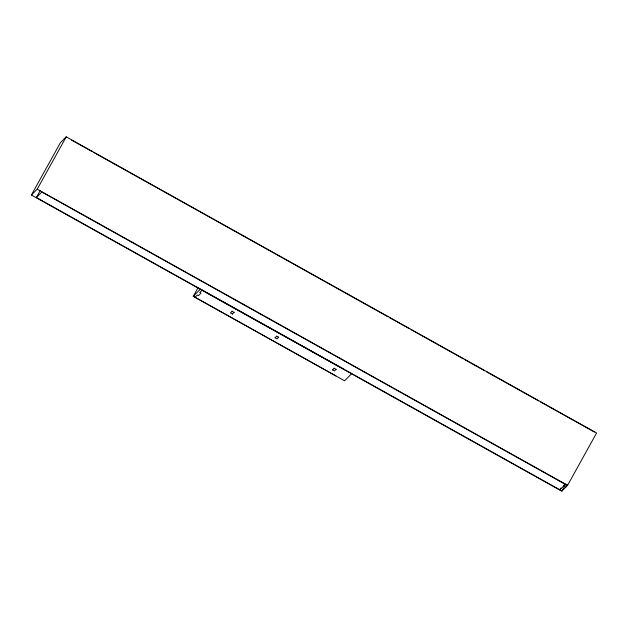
<?xml version="1.0" encoding="UTF-8"?>
<svg xmlns="http://www.w3.org/2000/svg" width="628" height="628" viewBox="0 0 628 628"><rect width="100%" height="100%" fill="white"/><g stroke="black" fill="none" stroke-linecap="round" stroke-linejoin="round"><path stroke-width="0.94" d="M232.407 314.016L234.118 312.249M278.651 337.118L276.948 338.877L275.04 337.746M336.176 369.233L334.465 370.999L332.565 369.868M31.4 195.018L60.406 142.689L66.23 136.841L596.6 432.982L567.594 485.311L561.77 491.159L31.4 195.018L37.225 189.161L66.23 136.841M565.757 484.117L561.958 490.978L36.377 197.506L40.176 190.645M351.735 373.597L344.56 380.811L193.259 296.33L198.016 287.75M560.828 488.105L559.878 489.816L565.333 484.329L41.833 192.019L36.377 197.506M563.599 486.072L564.548 484.361M565.679 487.234L567.108 484.659M232.203 311.182L230.492 312.948L232.415 314.016M276.697 336.113L275.025 337.809M334.261 368.165L332.55 369.931M276.642 336.192L278.557 337.26M193.259 296.33L200.434 289.115M194.138 296.746L335.878 375.889M202.106 290.05L343.752 369.138M195.025 297.311L197.31 295.019L198.456 295.655L200.968 293.135L199.822 292.491L202.2 290.105M71.694 140.177L92.198 151.623M93.91 152.58L387.916 316.74M389.627 317.697L409.33 328.703M411.042 329.653L463.291 358.831M465.003 359.789L484.698 370.787M486.417 371.745L538.659 400.915M540.378 401.873L594.339 432.001M37.225 189.161L567.594 485.311M232.109 311.323L234.024 312.391M334.159 368.306L336.074 369.374"/></g></svg>
